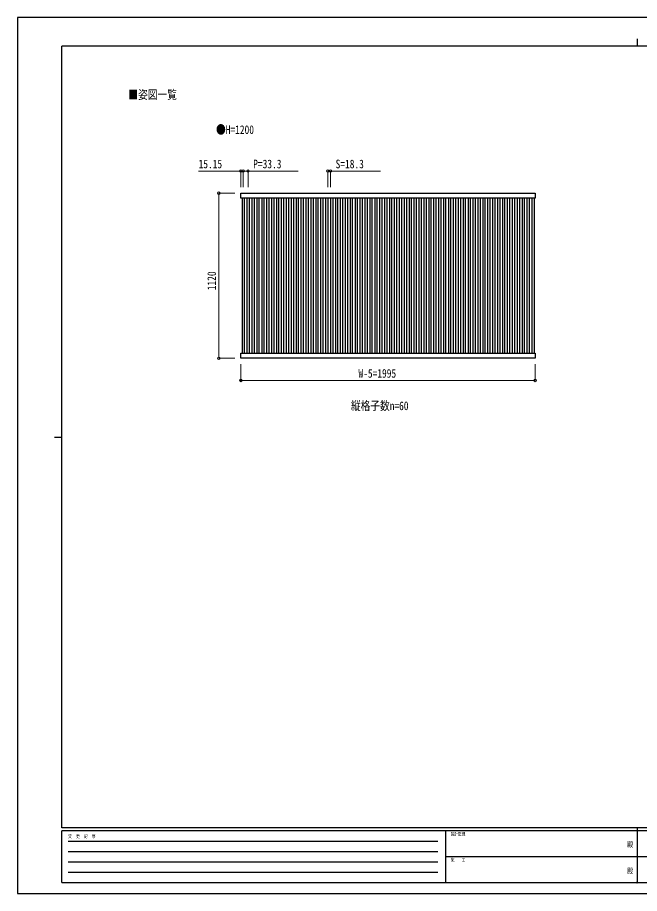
# Model space of a CAD drawing. Units: millimetres, scale not verified. Extents: x -4205 to 4205, y -2970 to 2970.
# Drawn here: x -4205 to 11, y -2970 to 2970 of the extents above; entities that cross this region are included whole.
import ezdxf
from ezdxf.enums import TextEntityAlignment as Align

# ---------------------------------------------------------------- set-up
doc = ezdxf.new("R2010")
doc.units = ezdxf.units.MM
doc.header["$LTSCALE"] = 16
doc.header["$PDMODE"] = 32
doc.header["$PDSIZE"] = 8
for name, color, linetype in [('0-1_USER1', 3, 'Continuous'), ('0-2_YKK_A1', 4, 'Continuous'), ('0-4_YKK_ZWAK', 7, 'Continuous')]:
    doc.layers.add(name, color=color, linetype=linetype)
doc.layers.add('0-3_YKK_D', color=1, linetype='Continuous', lineweight=18)
doc.styles.add('ＭＳ ゴシック', font='')
doc.styles.get('ＭＳ ゴシック').set_extended_font_data('MS Gothic')

msp = doc.modelspace()

# ---------------------------------------------------------------- linework, layer by layer
at = {"layer": '0-2_YKK_A1'}
for p, q in [((-2683.27, 1745.02), (-2683.27, 693.02)), ((-2668.27, 1745.02), (-2668.27, 693.02)), ((-2649.97, 1745.02), (-2649.97, 693.02)), ((-2634.97, 1745.02), (-2634.97, 693.02)), ((-2616.67, 1745.02), (-2616.67, 693.02)), ((-2601.67, 1745.02), (-2601.67, 693.02)), ((-2583.37, 1745.02), (-2583.37, 693.02)), ((-2568.37, 1745.02), (-2568.37, 693.02)), ((-2550.07, 1745.02), (-2550.07, 693.02)), ((-2535.07, 1745.02), (-2535.07, 693.02)), ((-2516.77, 1745.02), (-2516.77, 693.02)), ((-2501.77, 1745.02), (-2501.77, 693.02)), ((-2483.47, 1745.02), (-2483.47, 693.02)), ((-2468.47, 1745.02), (-2468.47, 693.02)), ((-2450.17, 1745.02), (-2450.17, 693.02)), ((-2435.17, 1745.02), (-2435.17, 693.02)), ((-2416.87, 1745.02), (-2416.87, 693.02)), ((-2401.87, 1745.02), (-2401.87, 693.02)), ((-2383.57, 1745.02), (-2383.57, 693.02)), ((-2368.57, 1745.02), (-2368.57, 693.02)), ((-2350.27, 1745.02), (-2350.27, 693.02)), ((-2335.27, 1745.02), (-2335.27, 693.02)), ((-2316.97, 1745.02), (-2316.97, 693.02)), ((-2301.97, 1745.02), (-2301.97, 693.02)), ((-2283.67, 1745.02), (-2283.67, 693.02)), ((-2268.67, 1745.02), (-2268.67, 693.02)), ((-2250.37, 1745.02), (-2250.37, 693.02)), ((-2235.37, 1745.02), (-2235.37, 693.02)), ((-2217.07, 1745.02), (-2217.07, 693.02)), ((-2202.07, 1745.02), (-2202.07, 693.02)), ((-2183.77, 1745.02), (-2183.77, 693.02)), ((-2168.77, 1745.02), (-2168.77, 693.02)), ((-2150.47, 1745.02), (-2150.47, 693.02)), ((-2135.47, 1745.02), (-2135.47, 693.02)), ((-2117.17, 1745.02), (-2117.17, 693.02)), ((-2102.17, 1745.02), (-2102.17, 693.02)), ((-2083.87, 1745.02), (-2083.87, 693.02)), ((-2068.87, 1745.02), (-2068.87, 693.02)), ((-2050.57, 1745.02), (-2050.57, 693.02)), ((-2035.57, 1745.02), (-2035.57, 693.02)), ((-2017.27, 1745.02), (-2017.27, 693.02)), ((-2002.27, 1745.02), (-2002.27, 693.02)), ((-1983.97, 1745.02), (-1983.97, 693.02)), ((-1968.97, 1745.02), (-1968.97, 693.02)), ((-1950.67, 1745.02), (-1950.67, 693.02)), ((-1935.67, 1745.02), (-1935.67, 693.02)), ((-1917.37, 1745.02), (-1917.37, 693.02)), ((-1902.37, 1745.02), (-1902.37, 693.02)), ((-1884.07, 1745.02), (-1884.07, 693.02)), ((-1869.07, 1745.02), (-1869.07, 693.02)), ((-1850.77, 1745.02), (-1850.77, 693.02)), ((-1835.77, 1745.02), (-1835.77, 693.02)), ((-1817.47, 1745.02), (-1817.47, 693.02)), ((-1802.47, 1745.02), (-1802.47, 693.02)), ((-1784.17, 1745.02), (-1784.17, 693.02)), ((-1769.17, 1745.02), (-1769.17, 693.02)), ((-1750.87, 1745.02), (-1750.87, 693.02)), ((-1735.87, 1745.02), (-1735.87, 693.02)), ((-1717.57, 1745.02), (-1717.57, 693.02)), ((-1702.57, 1745.02), (-1702.57, 693.02)), ((-1684.27, 1745.02), (-1684.27, 693.02)), ((-1669.27, 1745.02), (-1669.27, 693.02)), ((-1650.97, 1745.02), (-1650.97, 693.02)), ((-1635.97, 1745.02), (-1635.97, 693.02)), ((-1617.67, 1745.02), (-1617.67, 693.02)), ((-1602.67, 1745.02), (-1602.67, 693.02)), ((-1584.37, 1745.02), (-1584.37, 693.02)), ((-1569.37, 1745.02), (-1569.37, 693.02)), ((-1551.07, 1745.02), (-1551.07, 693.02)), ((-1536.07, 1745.02), (-1536.07, 693.02)), ((-1517.77, 1745.02), (-1517.77, 693.02)), ((-1502.77, 1745.02), (-1502.77, 693.02)), ((-1484.47, 1745.02), (-1484.47, 693.02)), ((-1469.47, 1745.02), (-1469.47, 693.02)), ((-1451.17, 1745.02), (-1451.17, 693.02)), ((-1436.17, 1745.02), (-1436.17, 693.02)), ((-1417.87, 1745.02), (-1417.87, 693.02)), ((-1402.87, 1745.02), (-1402.87, 693.02)), ((-1384.57, 1745.02), (-1384.57, 693.02)), ((-1369.57, 1745.02), (-1369.57, 693.02)), ((-1351.27, 1745.02), (-1351.27, 693.02)), ((-1336.27, 1745.02), (-1336.27, 693.02)), ((-1317.97, 1745.02), (-1317.97, 693.02)), ((-1302.97, 1745.02), (-1302.97, 693.02)), ((-1284.67, 1745.02), (-1284.67, 693.02)), ((-1269.67, 1745.02), (-1269.67, 693.02)), ((-1251.37, 1745.02), (-1251.37, 693.02)), ((-1236.37, 1745.02), (-1236.37, 693.02)), ((-1218.07, 1745.02), (-1218.07, 693.02)), ((-1203.07, 1745.02), (-1203.07, 693.02)), ((-1184.77, 1745.02), (-1184.77, 693.02)), ((-1169.77, 1745.02), (-1169.77, 693.02)), ((-1151.47, 1745.02), (-1151.47, 693.02)), ((-1136.47, 1745.02), (-1136.47, 693.02)), ((-1118.17, 1745.02), (-1118.17, 693.02)), ((-1103.17, 1745.02), (-1103.17, 693.02)), ((-1084.87, 1745.02), (-1084.87, 693.02)), ((-1069.87, 1745.02), (-1069.87, 693.02)), ((-1051.57, 1745.02), (-1051.57, 693.02)), ((-1036.57, 1745.02), (-1036.57, 693.02)), ((-1018.27, 1745.02), (-1018.27, 693.02)), ((-1003.27, 1745.02), (-1003.27, 693.02)), ((-984.97, 1745.02), (-984.97, 693.02)), ((-969.97, 1745.02), (-969.97, 693.02)), ((-951.67, 1745.02), (-951.67, 693.02)), ((-936.67, 1745.02), (-936.67, 693.02)), ((-918.37, 1745.02), (-918.37, 693.02)), ((-903.37, 1745.02), (-903.37, 693.02)), ((-885.07, 1745.02), (-885.07, 693.02)), ((-870.07, 1745.02), (-870.07, 693.02)), ((-851.77, 1745.02), (-851.77, 693.02)), ((-836.77, 1745.02), (-836.77, 693.02)), ((-818.47, 1745.02), (-818.47, 693.02)), ((-803.47, 1745.02), (-803.47, 693.02)), ((-785.17, 1745.02), (-785.17, 693.02)), ((-770.17, 1745.02), (-770.17, 693.02)), ((-751.87, 1745.02), (-751.87, 693.02)), ((-736.87, 1745.02), (-736.87, 693.02)), ((-718.57, 1745.02), (-718.57, 693.02)), ((-703.57, 1745.02), (-703.57, 693.02))]:
    msp.add_line(p, q, dxfattribs=at)
for points in [[(-2690.92, 1779.02), (-695.92, 1779.02), (-695.92, 1745.02), (-2690.92, 1745.02)], [(-2690.92, 693.02), (-695.92, 693.02), (-695.92, 659.02), (-2690.92, 659.02)]]:
    msp.add_lwpolyline(points, close=True, dxfattribs=at)
at = {"layer": '0-3_YKK_D'}
for p, q in [((-2690.92, 1819.02), (-2690.92, 1930.01)), ((-2675.77, 1819.02), (-2675.77, 1930.01)), ((-2675.77, 1819.02), (-2675.77, 1930.01)), ((-2642.47, 1819.02), (-2642.47, 1930.01)), ((-2102.17, 1819.02), (-2102.17, 1930.01)), ((-2083.87, 1819.02), (-2083.87, 1930.01)), ((-2730.92, 1779.01), (-2841.92, 1779.01)), ((-2840.92, 1779.01), (-2840.92, 659.01)), ((-2730.92, 659.01), (-2841.92, 659.01)), ((-2690.92, 619.02), (-2690.92, 508.02)), ((-695.92, 619.02), (-695.92, 508.02)), ((-695.92, 509.02), (-2690.92, 509.02))]:
    msp.add_line(p, q, dxfattribs=at)
for points in [[(-2675.77, 1929.01), (-2690.92, 1929.01), (-2978.65, 1929.01)], [(-2675.77, 1929.01), (-2642.47, 1929.01), (-2303.53, 1929.01)], [(-2102.17, 1929.01), (-2083.87, 1929.01), (-1744.93, 1929.01)]]:
    msp.add_lwpolyline(points, dxfattribs=at)
for centre in [(-2690.92, 1929.01), (-2675.77, 1929.01), (-2675.77, 1929.01), (-2642.47, 1929.01), (-2102.17, 1929.01), (-2083.87, 1929.01), (-2840.92, 1779.01), (-2840.92, 659.01), (-2690.92, 509.02), (-695.92, 509.02)]:
    msp.add_circle(centre, 8.5, dxfattribs=at)
at = {"layer": '0-4_YKK_ZWAK'}
for p, q in [((-4.98, 2825), (-4.98, 2775)), ((3895.02, 2775), (-3904.98, 2775)), ((-3904.98, -2525), (-3904.98, 2775)), ((-3954.98, 125), (-3904.98, 125)), ((3895.02, -2525), (-3904.98, -2525)), ((-1304.98, -2545), (-3904.98, -2545)), ((-3904.98, -2895), (-3904.98, -2545)), ((-1304.98, -2545), (-1304.98, -2895)), ((-4.98, -2545), (-1304.98, -2545)), ((-4.98, -2525), (-4.98, -2895)), ((1295.02, -2545), (-4.98, -2545)), ((-3862.48, -2615), (-1354.98, -2615)), ((-3862.48, -2685), (-1354.98, -2685)), ((-1297.48, -2720), (-4.98, -2720)), ((-4.98, -2720), (1295.02, -2720)), ((-3862.48, -2755), (-1354.98, -2755)), ((-3862.48, -2825), (-1354.98, -2825)), ((-3904.98, -2895), (-1304.98, -2895)), ((-1304.98, -2895), (-4.98, -2895)), ((-4.98, -2895), (1295.02, -2895))]:
    msp.add_line(p, q, dxfattribs=at)
msp.add_lwpolyline([(-4205, -2970), (4205, -2970), (4205, 2970), (-4205, 2970)], close=True, dxfattribs=at)
msp.add_point((-4.98, -2895), dxfattribs=at)

# ---------------------------------------------------------------- texts
at = {"layer": '0-1_USER1', "style": 'ＭＳ ゴシック', "width": 0.8}
for s, p in [('■姿図一覧', (-3453.53, 2400)), ('●H=1200', (-2859.39, 2162.65)), ('縦格子数n=60', (-1945.15, 290))]:
    msp.add_text(s, height=58.65, dxfattribs=at).set_placement(p, align=Align.BOTTOM_LEFT)
at = {"layer": '0-3_YKK_D', "style": 'ＭＳ ゴシック', "width": 0.8}
for s, p in [('15.15', (-2977.65, 1930.01)), ('P=33.3', (-2607.47, 1930.01)), ('S=18.3', (-2048.87, 1930.01)), ('W-5=1995', (-1893.95, 510.02))]:
    msp.add_text(s, height=58.65, dxfattribs=at).set_placement(p, align=Align.BOTTOM_LEFT)
msp.add_text('1120', height=58.65, rotation=90, dxfattribs=at).set_placement((-2841.92, 1120.88), align=Align.BOTTOM_LEFT)
at = {"layer": '0-4_YKK_ZWAK', "style": 'ＭＳ ゴシック', "width": 0.8}
for s, height, p in [('設計監理', 21.99, (-1268.31, -2585)), ('変  更  記  事', 21.99, (-3861.31, -2600)), ('殿', 36.66, (-73.67, -2665.83)), ('施\u3000\u3000工', 21.99, (-1268.31, -2760)), ('殿', 36.66, (-73.67, -2845.83))]:
    msp.add_text(s, height=height, dxfattribs=at).set_placement(p, align=Align.BOTTOM_LEFT)

doc.saveas('drawing.dxf')
